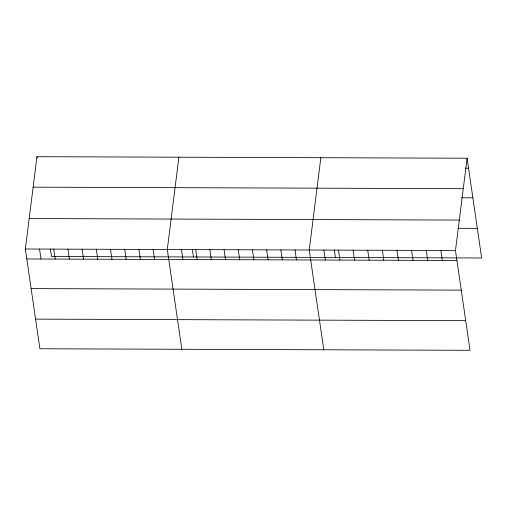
<?xml version="1.0" encoding="UTF-8"?>
<svg xmlns="http://www.w3.org/2000/svg" width="507" height="507" viewBox="0 0 507 507"><rect width="100%" height="100%" fill="white"/><g stroke="black" fill="none" stroke-linecap="round" stroke-linejoin="round"><path stroke-width="0.76" d="M467.093 158.228L455.476 250.534L470.033 350.305L39.907 348.772L25.35 249.007L36.967 156.695L467.093 158.228L481.65 257.993L51.524 256.466L50.415 248.867M178.908 157.202L167.291 249.514L181.848 349.279M320.855 157.709L309.232 250.014L323.789 349.779M465.47 168.172L468.55 168.185M33.132 187.159L463.259 188.693M461.326 197.781L472.873 197.819M29.184 218.542L459.31 220.076M458.081 228.289L477.328 228.359M25.35 249.007L455.476 250.534M26.801 258.963L456.927 260.49M31.123 288.597L461.25 290.131M35.579 319.131L465.705 320.665M440.856 250.483L442.307 260.44M426.229 250.433L427.68 260.389M411.602 250.382L413.053 260.332M396.981 250.325L398.432 260.281M382.354 250.274L383.805 260.23M367.733 250.224L369.185 260.18M353.106 250.173L354.558 260.129M338.48 250.122L339.937 260.072M334.297 249.875L335.406 257.474M323.859 250.065L325.31 260.021M295.042 249.964L296.494 259.92M280.846 249.913L282.298 259.869M266.65 249.862L268.102 259.818M252.454 249.812L253.912 259.768M238.265 249.761L239.716 259.717M224.069 249.71L225.52 259.666M209.873 249.659L211.324 259.616M195.683 249.609L197.134 259.565M192.356 249.368L193.465 256.967M181.487 249.558L182.938 259.514M153.095 249.463L154.553 259.413M138.905 249.412L140.357 259.362M124.709 249.362L126.161 259.311M110.513 249.311L111.965 259.261M96.324 249.26L97.775 259.21M82.128 249.21L83.579 259.159M67.932 249.159L69.383 259.109M53.736 249.108L55.193 259.058M36.967 156.695L37.195 158.228M39.546 249.057L40.997 259.007"/></g></svg>
